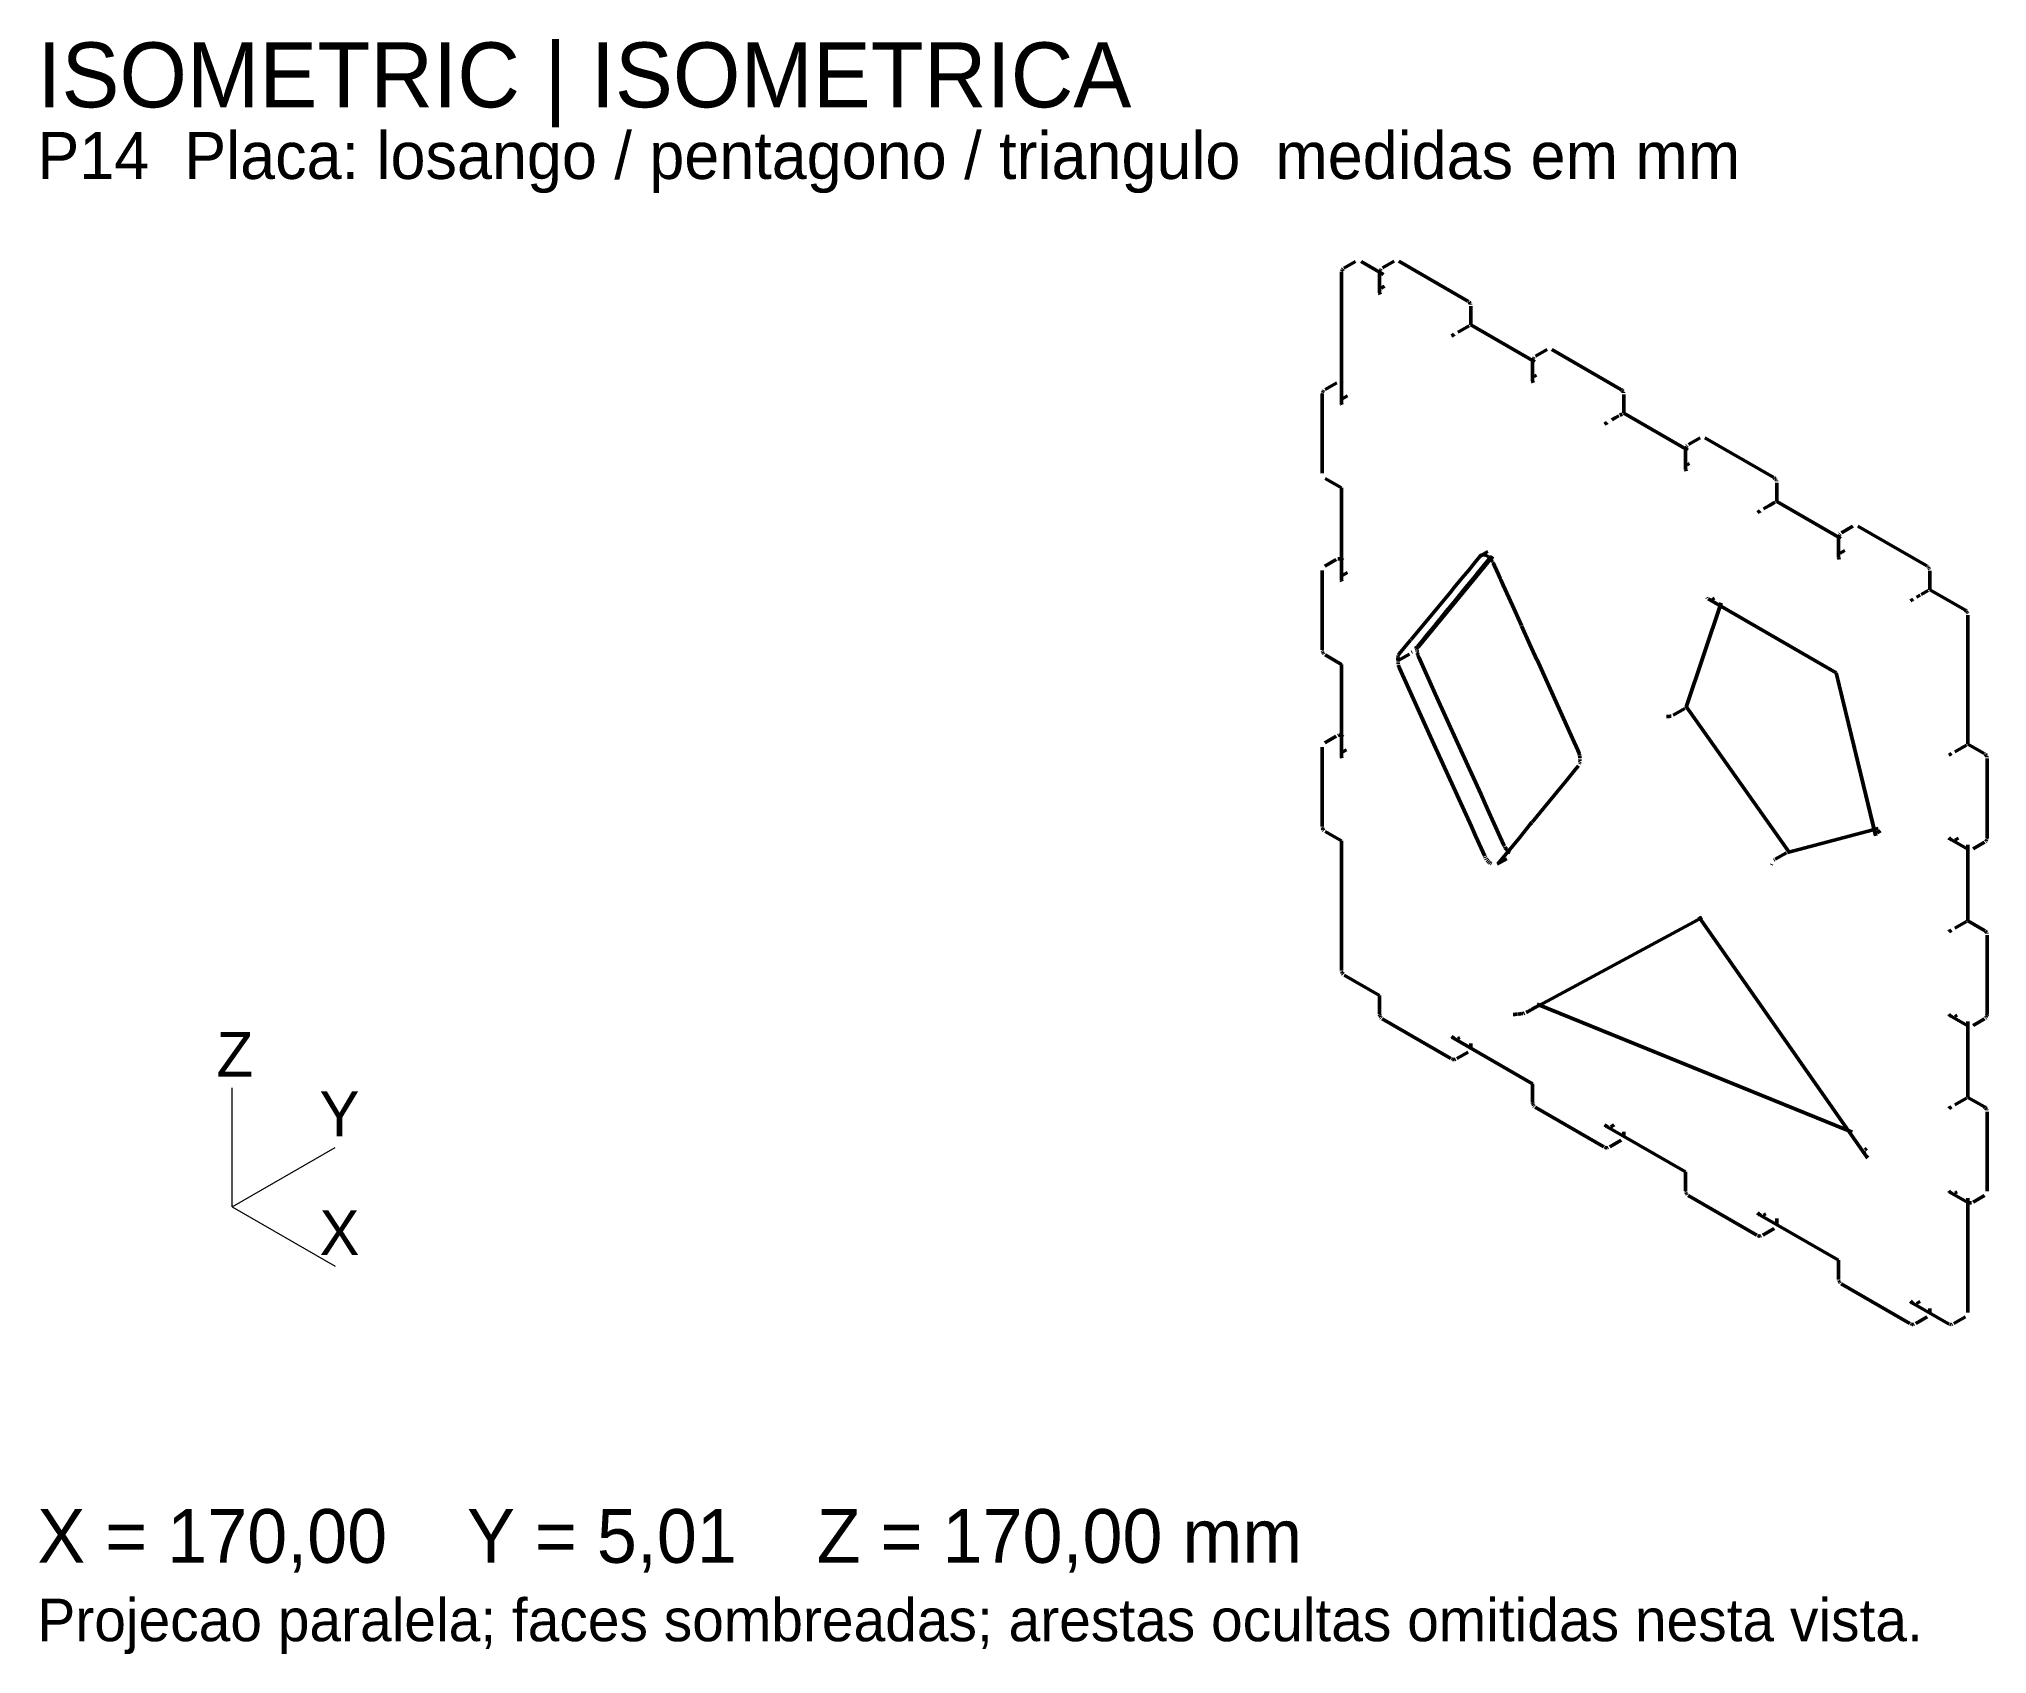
# Model space of a CAD drawing. Header units: millimetres. Extents: x 16 to 376, y 17 to 315.
import ezdxf

# ---------------------------------------------------------------- set-up
doc = ezdxf.new("R2010")
doc.units = ezdxf.units.MM
for name, color, linetype, lineweight in [('TEXT', 7, 'CONTINUOUS', 18), ('THIN', 7, 'CONTINUOUS', 18), ('VISIBLE', 7, 'CONTINUOUS', 50)]:
    doc.layers.add(name, color=color, linetype=linetype, lineweight=lineweight)

msp = doc.modelspace()

# ---------------------------------------------------------------- linework, layer by layer
at = {"layer": 'THIN'}
for q in [(51.77, 121.38), (70.81, 110.39), (70.81, 88.41)]:
    msp.add_line((51.77, 99.4), q, dxfattribs=at)
at = {"layer": 'VISIBLE'}
for p, q in [((257.3, 273), (259.42, 274.22)), ((260.5, 274.22), (264.61, 271.85)), ((264.46, 273.05), (266.58, 274.27)), ((267.49, 274.27), (280.21, 266.92)), ((256.84, 272.21), (256.86, 272.35)), ((256.84, 248.34), (256.84, 272.21)), ((256.89, 272.45), (256.93, 272.58)), ((256.93, 272.58), (257, 272.7)), ((257.05, 272.78), (257.14, 272.87)), ((263.91, 272.21), (263.93, 272.35)), ((263.91, 268.75), (263.91, 272.21)), ((263.96, 272.45), (264, 272.58)), ((264, 272.58), (264.07, 272.7)), ((264.12, 272.78), (264.22, 272.87)), ((263.91, 268.75), (263.91, 268.55)), ((263.91, 268.55), (263.94, 268.34)), ((263.94, 268.34), (264, 268.11)), ((264.2, 269.3), (264.84, 269.67)), ((280.3, 266.87), (280.42, 266.79)), ((280.48, 266.72), (280.58, 266.61)), ((280.58, 266.61), (280.64, 266.49)), ((280.69, 266.41), (280.72, 266.28)), ((280.76, 262.53), (280.76, 265.99)), ((277.22, 260.49), (277.38, 260.58)), ((277.38, 260.58), (277.55, 260.68)), ((277.55, 260.68), (277.72, 260.78)), ((278.34, 261.14), (278.77, 261.38)), ((278.77, 261.38), (279.62, 261.87)), ((279.62, 261.87), (280.47, 262.36)), ((280.76, 262.53), (292.61, 255.68)), ((292.2, 255.88), (292.21, 256.02)), ((292.2, 252.42), (292.2, 255.88)), ((292.24, 256.12), (292.29, 256.25)), ((292.29, 256.25), (292.36, 256.37)), ((292.41, 256.45), (292.5, 256.54)), ((292.74, 256.72), (294.86, 257.94)), ((295.77, 257.94), (308.5, 250.59)), ((292.2, 252.42), (292.2, 252.22)), ((292.2, 252.22), (292.23, 252.01)), ((292.49, 252.97), (292.91, 253.22)), ((253.31, 249.76), (253.32, 249.9)), ((253.31, 235.06), (253.31, 249.76)), ((253.35, 250), (253.4, 250.13)), ((253.4, 250.13), (253.47, 250.24)), ((253.52, 250.33), (253.61, 250.42)), ((253.85, 250.59), (255.97, 251.82)), ((256.88, 251.82), (257.11, 251.69)), ((257.13, 248.89), (257.98, 249.38)), ((292.23, 252.01), (292.29, 251.78)), ((308.59, 250.54), (308.7, 250.46)), ((308.77, 250.39), (308.86, 250.28)), ((308.86, 250.28), (308.93, 250.16)), ((308.97, 250.08), (309.01, 249.95)), ((309.04, 246.2), (309.04, 249.66)), ((256.84, 248.34), (256.84, 248.14)), ((256.84, 248.14), (256.87, 247.92)), ((256.87, 247.92), (256.93, 247.7)), ((306.84, 244.93), (307.48, 245.3)), ((307.48, 245.3), (308.11, 245.67)), ((308.33, 245.79), (308.75, 246.03)), ((309.04, 246.2), (320.9, 239.35)), ((305.5, 244.16), (305.66, 244.25)), ((305.66, 244.25), (305.83, 244.35)), ((305.83, 244.35), (306.01, 244.45)), ((321.02, 240.39), (323.15, 241.61)), ((324.05, 241.61), (336.78, 234.26)), ((320.48, 239.55), (320.5, 239.69)), ((320.48, 236.09), (320.48, 239.55)), ((320.53, 239.79), (320.57, 239.92)), ((320.57, 239.92), (320.64, 240.04)), ((320.69, 240.12), (320.78, 240.21)), ((253.85, 234.12), (256.84, 232.39)), ((320.48, 236.09), (320.48, 235.89)), ((320.48, 235.89), (320.51, 235.68)), ((320.51, 235.68), (320.57, 235.45)), ((320.77, 236.64), (321.2, 236.89)), ((336.87, 234.21), (336.98, 234.13)), ((256.84, 215.68), (256.84, 232.39)), ((337.05, 234.06), (337.14, 233.95)), ((337.14, 233.95), (337.21, 233.83)), ((337.26, 233.75), (337.29, 233.62)), ((337.32, 229.87), (337.32, 233.33)), ((333.78, 227.83), (333.95, 227.92)), ((333.95, 227.92), (334.12, 228.02)), ((334.12, 228.02), (334.29, 228.12)), ((334.91, 228.48), (335.34, 228.72)), ((335.34, 228.72), (335.97, 229.09)), ((335.97, 229.09), (336.82, 229.58)), ((336.82, 229.58), (337.03, 229.7)), ((337.32, 229.87), (349.18, 223.02)), ((348.77, 223.22), (348.78, 223.36)), ((348.81, 223.46), (348.85, 223.59)), ((348.85, 223.59), (348.93, 223.71)), ((348.98, 223.79), (349.07, 223.88)), ((349.31, 224.06), (351.43, 225.28)), ((352.34, 225.28), (365.07, 217.93)), ((282.14, 219.3), (282.51, 219.74)), ((282.52, 219.76), (282.65, 219.88)), ((282.65, 219.88), (283.92, 220.61)), ((282.67, 219.89), (282.83, 219.96)), ((282.85, 219.97), (283.03, 220)), ((283.05, 220), (283.24, 219.99)), ((283.28, 219.98), (283.48, 219.93)), ((283.51, 219.91), (283.72, 219.82)), ((283.57, 218.52), (284.58, 219.76)), ((283.75, 219.8), (283.96, 219.66)), ((348.77, 219.76), (348.77, 223.22)), ((348.77, 219.76), (348.77, 219.56)), ((349.06, 220.31), (349.9, 220.8)), ((253.31, 202.4), (253.31, 217.1)), ((253.76, 217.88), (255.88, 219.11)), ((256.16, 219.23), (256.28, 219.26)), ((256.38, 219.26), (256.51, 219.27)), ((256.51, 219.27), (256.65, 219.24)), ((256.75, 219.22), (256.88, 219.16)), ((256.97, 219.11), (257.19, 218.98)), ((257.13, 216.23), (257.98, 216.72)), ((277.11, 210.29), (284.83, 219.69)), ((279.16, 215.7), (280.38, 217.17)), ((280.38, 217.17), (281.35, 218.34)), ((281.35, 218.34), (282.14, 219.3)), ((281.55, 216.06), (281.89, 216.47)), ((281.89, 216.47), (283.57, 218.52)), ((283.99, 219.64), (284.2, 219.46)), ((284.23, 219.43), (284.42, 219.23)), ((284.45, 219.2), (284.63, 218.96)), ((284.65, 218.93), (284.73, 218.81)), ((284.73, 218.81), (284.81, 218.68)), ((284.83, 218.64), (284.96, 218.38)), ((284.96, 218.38), (285.15, 217.96)), ((285.15, 217.96), (285.52, 217.14)), ((285.52, 217.14), (285.88, 216.34)), ((285.88, 216.34), (286.21, 215.61)), ((348.77, 219.56), (348.8, 219.35)), ((348.8, 219.35), (348.86, 219.12)), ((365.15, 217.88), (365.27, 217.8)), ((365.34, 217.73), (365.43, 217.62)), ((365.43, 217.62), (365.5, 217.5)), ((365.54, 217.42), (365.58, 217.29)), ((365.61, 213.54), (365.61, 217)), ((256.84, 215.68), (256.84, 215.48)), ((256.84, 215.48), (256.87, 215.26)), ((256.87, 215.26), (256.93, 215.04)), ((269.72, 204.32), (277.06, 213.16)), ((277.06, 213.16), (277.68, 213.92)), ((277.68, 213.92), (279.16, 215.7)), ((277.85, 211.54), (279.87, 214)), ((279.87, 214), (281.55, 216.06)), ((286.21, 215.61), (286.33, 215.35)), ((286.33, 215.35), (286.77, 214.37)), ((286.77, 214.37), (288.46, 210.63)), ((363.2, 212.15), (363.83, 212.52)), ((364.05, 212.64), (365.32, 213.37)), ((365.61, 213.54), (372.22, 209.72)), ((271.09, 202.96), (277.11, 210.29)), ((275.1, 208.17), (276.22, 209.54)), ((276.22, 209.54), (277.01, 210.51)), ((277.01, 210.51), (277.85, 211.54)), ((288.46, 210.63), (290.13, 206.93)), ((320.57, 191.79), (327.07, 211.11)), ((324.4, 212.09), (324.49, 211.99)), ((324.68, 211.83), (348.34, 198.16)), ((324.68, 211.83), (348.33, 198.17)), ((324.75, 211.78), (348.34, 198.16)), ((325.4, 211.74), (325.83, 211.99)), ((362.07, 211.5), (362.23, 211.59)), ((362.23, 211.59), (362.4, 211.69)), ((362.4, 211.69), (362.58, 211.79)), ((372.22, 209.72), (372.34, 209.64)), ((372.41, 209.56), (372.5, 209.46)), ((372.5, 209.46), (372.57, 209.34)), ((372.61, 209.25), (372.65, 209.13)), ((272.4, 204.88), (274.09, 206.94)), ((274.09, 206.94), (274.43, 207.35)), ((274.43, 207.35), (275.1, 208.17)), ((290.16, 206.86), (291.71, 203.42)), ((372.68, 184.96), (372.68, 208.83)), ((253.31, 202.3), (253.32, 202.16)), ((253.35, 202.06), (253.4, 201.93)), ((253.4, 201.93), (253.47, 201.81)), ((253.52, 201.73), (253.61, 201.64)), ((267.52, 201.67), (269.25, 203.75)), ((269.25, 203.75), (269.69, 204.28)), ((269.83, 201.96), (269.94, 202.06)), ((270.45, 202.59), (270.55, 202.68)), ((270.6, 202.73), (270.71, 202.84)), ((270.76, 202.89), (270.86, 203)), ((270.86, 202.3), (270.87, 202.13)), ((270.87, 202.01), (270.9, 201.83)), ((270.88, 202.4), (270.9, 202.56)), ((270.89, 203.03), (272.07, 204.47)), ((270.9, 201.83), (270.91, 201.71)), ((270.91, 201.71), (270.97, 201.52)), ((270.93, 202.65), (270.98, 202.78)), ((271.02, 202.85), (271.09, 202.96)), ((272.07, 204.47), (272.4, 204.88)), ((291.71, 203.42), (292.99, 200.58)), ((253.85, 201.46), (256.84, 199.73)), ((256.84, 183.02), (256.84, 199.73)), ((267.29, 201), (267.3, 200.75)), ((267.3, 201.03), (267.33, 201.26)), ((267.3, 200.72), (267.34, 200.45)), ((267.32, 200.25), (267.34, 200.41)), ((267.33, 200.1), (267.33, 199.97)), ((267.33, 199.97), (267.35, 199.85)), ((267.34, 200.41), (269.43, 201.61)), ((267.34, 201.29), (267.39, 201.43)), ((267.38, 199.66), (267.41, 199.54)), ((267.41, 199.54), (267.46, 199.35)), ((267.42, 201.5), (267.52, 201.67)), ((267.46, 199.35), (267.51, 199.22)), ((267.51, 199.22), (267.59, 199.03)), ((267.59, 199.03), (273.33, 186.35)), ((270.97, 201.52), (271, 201.39)), ((271, 201.39), (271.08, 201.2)), ((271.08, 201.2), (271.13, 201.08)), ((271.13, 201.08), (274.21, 194.28)), ((293.01, 200.54), (296.79, 192.17)), ((348.32, 198.19), (355.61, 168.07)), ((348.32, 198.19), (355.63, 168)), ((348.32, 198.18), (355.61, 168.07)), ((274.21, 194.28), (280.53, 180.33)), ((296.79, 192.17), (299.86, 185.36)), ((318.21, 190.33), (320.33, 191.56)), ((320.56, 191.96), (339.73, 164.8)), ((316.96, 190.06), (317.13, 190.06)), ((317.13, 190.06), (317.3, 190.07)), ((317.3, 190.07), (317.47, 190.09)), ((317.47, 190.09), (317.64, 190.13)), ((317.64, 190.13), (317.8, 190.17)), ((253.31, 169.74), (253.31, 184.44)), ((253.76, 185.22), (255.88, 186.45)), ((256.16, 186.57), (256.28, 186.6)), ((256.38, 186.61), (256.51, 186.61)), ((256.51, 186.61), (256.65, 186.58)), ((256.75, 186.56), (256.88, 186.5)), ((256.97, 186.45), (257.19, 186.32)), ((257.13, 183.57), (257.77, 183.94)), ((273.33, 186.35), (273.95, 184.98)), ((273.95, 184.98), (280.87, 169.72)), ((299.86, 185.36), (300.22, 184.56)), ((300.22, 184.56), (300.55, 183.83)), ((300.55, 183.83), (300.67, 183.57)), ((370.27, 183.57), (371.12, 184.06)), ((371.12, 184.06), (372.39, 184.8)), ((372.68, 184.96), (375.67, 183.23)), ((256.84, 183.02), (256.84, 182.82)), ((256.84, 182.82), (256.87, 182.6)), ((256.87, 182.6), (256.93, 182.38)), ((280.53, 180.33), (280.87, 179.57)), ((298.45, 178.27), (300.18, 180.38)), ((300.18, 180.38), (300.67, 180.96)), ((300.68, 183.53), (300.79, 183.25)), ((300.8, 183.21), (300.88, 182.94)), ((300.88, 181.32), (300.92, 181.45)), ((300.89, 182.9), (300.93, 182.63)), ((300.93, 182.6), (300.93, 182.35)), ((300.93, 182.12), (300.95, 181.99)), ((300.94, 181.56), (300.96, 181.71)), ((300.95, 181.99), (300.96, 181.82)), ((369.14, 182.92), (369.3, 183.01)), ((369.3, 183.01), (369.47, 183.11)), ((369.47, 183.11), (369.65, 183.21)), ((375.76, 183.18), (375.87, 183.1)), ((375.94, 183.03), (376.04, 182.92)), ((376.04, 182.92), (376.1, 182.8)), ((376.15, 182.72), (376.18, 182.59)), ((376.21, 167.6), (376.21, 182.3)), ((280.87, 179.57), (281.61, 177.92)), ((281.61, 177.92), (282.6, 175.76)), ((292.1, 170.53), (297.51, 177.12)), ((297.51, 177.12), (298.45, 178.27)), ((282.6, 175.76), (283.86, 172.96)), ((283.86, 172.96), (286.22, 167.76)), ((253.31, 169.64), (253.32, 169.5)), ((253.35, 169.4), (253.4, 169.27)), ((280.87, 169.72), (281.64, 168.02)), ((289.75, 167.67), (291.83, 170.21)), ((291.83, 170.21), (292.03, 170.46)), ((339.33, 164.96), (356.07, 169.34)), ((253.4, 169.27), (253.47, 169.15)), ((253.52, 169.07), (253.61, 168.98)), ((253.85, 168.8), (256.84, 167.07)), ((256.84, 143.2), (256.84, 167.07)), ((281.64, 168.02), (283.36, 164.24)), ((285.81, 162.88), (289.75, 167.67)), ((286.22, 167.76), (286.89, 166.28)), ((286.89, 166.28), (286.98, 166.1)), ((287.05, 165.98), (287.15, 165.81)), ((287.15, 165.81), (287.23, 165.69)), ((287.23, 165.69), (287.35, 165.54)), ((355.87, 168.59), (356.51, 168.96)), ((369.14, 167.66), (369.3, 167.5)), ((369.3, 167.5), (369.47, 167.37)), ((369.47, 167.37), (369.65, 167.26)), ((369.65, 167.26), (372.64, 165.54)), ((370.27, 167.24), (370.91, 167.61)), ((372.68, 152.3), (372.68, 166.36)), ((373.64, 165.59), (375.76, 166.81)), ((375.91, 166.94), (376, 167.03)), ((376.05, 167.11), (376.13, 167.23)), ((376.13, 167.23), (376.17, 167.36)), ((376.2, 167.46), (376.21, 167.6)), ((283.42, 164.12), (283.51, 163.94)), ((283.58, 163.82), (283.69, 163.65)), ((283.78, 163.54), (283.89, 163.39)), ((283.99, 163.29), (284.11, 163.17)), ((284.22, 163.08), (284.34, 162.98)), ((284.45, 162.89), (284.57, 162.82)), ((285.67, 162.75), (287.43, 163.77)), ((287.35, 165.54), (287.43, 165.43)), ((287.43, 165.43), (287.57, 165.29)), ((287.57, 165.29), (287.66, 165.2)), ((287.66, 165.2), (287.8, 165.08)), ((287.89, 165), (288.04, 164.91)), ((336.38, 162.62), (336.41, 162.75)), ((336.82, 163.49), (336.92, 163.58)), ((337.04, 163.67), (339.16, 164.89)), ((291.01, 135.35), (323.54, 152.89)), ((322.94, 153.01), (353.76, 108.95)), ((370.27, 150.91), (371.54, 151.65)), ((371.54, 151.65), (372.39, 152.14)), ((372.68, 152.3), (375.76, 150.52)), ((369.14, 150.26), (369.3, 150.35)), ((369.3, 150.35), (369.47, 150.45)), ((369.47, 150.45), (369.65, 150.55)), ((375.76, 150.52), (375.87, 150.44)), ((375.94, 150.37), (376.04, 150.26)), ((376.04, 150.26), (376.1, 150.14)), ((376.15, 150.06), (376.18, 149.93)), ((376.21, 134.94), (376.21, 149.64)), ((256.84, 143.1), (256.86, 142.96)), ((256.89, 142.87), (256.93, 142.73)), ((256.93, 142.73), (257, 142.62)), ((257.05, 142.53), (257.14, 142.44)), ((257.38, 142.27), (263.91, 138.5)), ((263.91, 135.04), (263.91, 138.5)), ((293.06, 136.89), (350.37, 113.57)), ((293.06, 136.89), (350.25, 113.62)), ((263.91, 134.94), (263.93, 134.8)), ((263.96, 134.7), (264, 134.57)), ((264, 134.57), (264.07, 134.45)), ((264.12, 134.37), (264.22, 134.28)), ((264.37, 134.15), (277.1, 126.8)), ((288.63, 134.98), (288.94, 134.99)), ((289.01, 135), (289.26, 135.01)), ((289.38, 135.02), (289.6, 135.04)), ((289.6, 135.04), (289.76, 135.06)), ((289.76, 135.06), (289.92, 135.08)), ((289.92, 135.08), (290.09, 135.11)), ((290.09, 135.11), (290.23, 135.13)), ((290.23, 135.13), (290.41, 135.16)), ((290.5, 135.18), (290.68, 135.23)), ((291.04, 135.37), (291.26, 135.49)), ((291.47, 135.61), (291.89, 135.86)), ((292.1, 135.98), (292.74, 136.35)), ((292.74, 136.35), (293.16, 136.59)), ((293.18, 136.84), (350.24, 113.62)), ((369.14, 135), (369.3, 134.84)), ((369.3, 134.84), (369.47, 134.71)), ((369.47, 134.71), (369.65, 134.6)), ((369.65, 134.6), (372.64, 132.88)), ((370.27, 134.58), (370.69, 134.83)), ((372.68, 119.64), (372.68, 133.7)), ((373.64, 132.93), (375.76, 134.15)), ((375.91, 134.28), (376, 134.37)), ((376.05, 134.45), (376.13, 134.57)), ((376.13, 134.57), (376.17, 134.7)), ((376.2, 134.8), (376.21, 134.94)), ((277.22, 130.92), (277.38, 130.76)), ((277.38, 130.76), (277.55, 130.62)), ((277.55, 130.62), (277.72, 130.52)), ((277.72, 130.52), (292.2, 122.17)), ((278.34, 130.5), (278.77, 130.74)), ((277.18, 126.75), (277.31, 126.7)), ((277.41, 126.67), (277.55, 126.64)), ((277.55, 126.64), (277.69, 126.65)), ((277.78, 126.65), (277.91, 126.68)), ((278.18, 126.8), (280.3, 128.03)), ((280.76, 128.81), (280.76, 129.61)), ((292.2, 118.71), (292.2, 122.17)), ((370.69, 118.5), (371.54, 118.99)), ((371.54, 118.99), (372.39, 119.48)), ((372.68, 119.64), (375.76, 117.86)), ((292.2, 118.61), (292.21, 118.47)), ((292.24, 118.37), (292.29, 118.24)), ((292.29, 118.24), (292.36, 118.12)), ((292.41, 118.04), (292.5, 117.95)), ((292.65, 117.82), (305.38, 110.47)), ((369.14, 117.6), (369.3, 117.69)), ((369.3, 117.69), (369.47, 117.79)), ((369.47, 117.79), (369.65, 117.89)), ((370.27, 118.25), (370.69, 118.5)), ((375.76, 117.86), (375.87, 117.78)), ((375.94, 117.71), (376.04, 117.6)), ((376.04, 117.6), (376.1, 117.48)), ((376.15, 117.4), (376.18, 117.27)), ((376.21, 102.28), (376.21, 116.98)), ((305.5, 114.59), (305.66, 114.43)), ((305.66, 114.43), (305.83, 114.29)), ((305.83, 114.29), (306.01, 114.19)), ((306.01, 114.19), (320.48, 105.84)), ((306.46, 110.47), (308.59, 111.7)), ((306.63, 114.17), (307.27, 114.54)), ((309.04, 112.49), (309.04, 113.28)), ((350.74, 113.42), (351.24, 113.22)), ((350.75, 113.42), (351.25, 113.21)), ((305.47, 110.42), (305.6, 110.37)), ((305.7, 110.34), (305.83, 110.31)), ((305.83, 110.31), (305.97, 110.32)), ((306.07, 110.32), (306.19, 110.35)), ((353.46, 109.57), (353.52, 109.38)), ((353.52, 109.38), (353.62, 109.18)), ((353.59, 109.92), (354.01, 110.17)), ((353.62, 109.18), (353.76, 108.95)), ((353.76, 108.95), (353.95, 108.7)), ((353.95, 108.7), (354.16, 108.46)), ((320.48, 102.38), (320.48, 105.84)), ((320.48, 102.28), (320.5, 102.14)), ((320.53, 102.04), (320.57, 101.91)), ((320.57, 101.91), (320.64, 101.79)), ((320.69, 101.71), (320.78, 101.62)), ((320.94, 101.49), (333.66, 94.14)), ((369.14, 102.34), (369.3, 102.18)), ((369.3, 102.18), (369.47, 102.05)), ((369.47, 102.05), (369.65, 101.94)), ((369.65, 101.94), (372.64, 100.22)), ((370.27, 101.92), (370.69, 102.17)), ((372.68, 79.83), (372.68, 101.01)), ((373.64, 100.27), (375.76, 101.49)), ((333.78, 98.26), (333.95, 98.1)), ((333.95, 98.1), (334.12, 97.96)), ((334.12, 97.96), (334.29, 97.86)), ((334.29, 97.86), (348.77, 89.51)), ((334.91, 97.84), (335.34, 98.08)), ((372.64, 100.22), (372.77, 100.16)), ((372.87, 100.14), (373.01, 100.11)), ((373.01, 100.11), (373.14, 100.11)), ((373.24, 100.11), (373.37, 100.15)), ((333.75, 94.09), (333.88, 94.04)), ((333.98, 94.01), (334.12, 93.98)), ((334.12, 93.98), (334.25, 93.99)), ((334.35, 93.99), (334.48, 94.02)), ((334.75, 94.14), (336.87, 95.37)), ((337.32, 96.16), (337.32, 97.22)), ((348.77, 86.05), (348.77, 89.51)), ((348.77, 85.95), (348.78, 85.81)), ((348.81, 85.71), (348.85, 85.58)), ((348.85, 85.58), (348.93, 85.46)), ((348.98, 85.38), (349.07, 85.29)), ((349.22, 85.16), (361.95, 77.81)), ((362.07, 81.93), (362.23, 81.77)), ((362.23, 81.77), (362.4, 81.63)), ((362.4, 81.63), (362.58, 81.53)), ((362.58, 81.53), (369.11, 77.76)), ((363.2, 81.51), (363.83, 81.88)), ((365.61, 79.83), (365.61, 80.62)), ((362.04, 77.76), (362.17, 77.71)), ((362.27, 77.68), (362.4, 77.65)), ((362.4, 77.65), (362.54, 77.66)), ((362.63, 77.66), (362.76, 77.69)), ((363.03, 77.81), (365.15, 79.04)), ((369.11, 77.76), (369.24, 77.71)), ((369.34, 77.68), (369.47, 77.65)), ((369.47, 77.65), (369.61, 77.66)), ((369.71, 77.66), (369.83, 77.69)), ((370.1, 77.81), (372.22, 79.04))]:
    msp.add_line(p, q, dxfattribs=at)

# ---------------------------------------------------------------- texts
at = {"layer": 'TEXT'}
for s, height, p in [('ISOMETRIC | ISOMETRICA', 12.0106, (15.74, 302.75)), ('P14  Placa: losango / pentagono / triangulo  medidas em mm', 8.6973, (15.74, 289.5)), ('Z', 8.28, (48.87, 123.45)), ('Y', 8.28, (67.91, 112.46)), ('X', 8.28, (67.91, 90.48)), ('X = 170,00    Y = 5,01    Z = 170,00 mm', 9.9398, (15.74, 33.55)), ('Projecao paralela; faces sombreadas; arestas ocultas omitidas nesta vista.', 7.869, (15.74, 19.05))]:
    msp.add_text(s, height=height, dxfattribs=at).set_placement(p)

doc.saveas('drawing.dxf')
